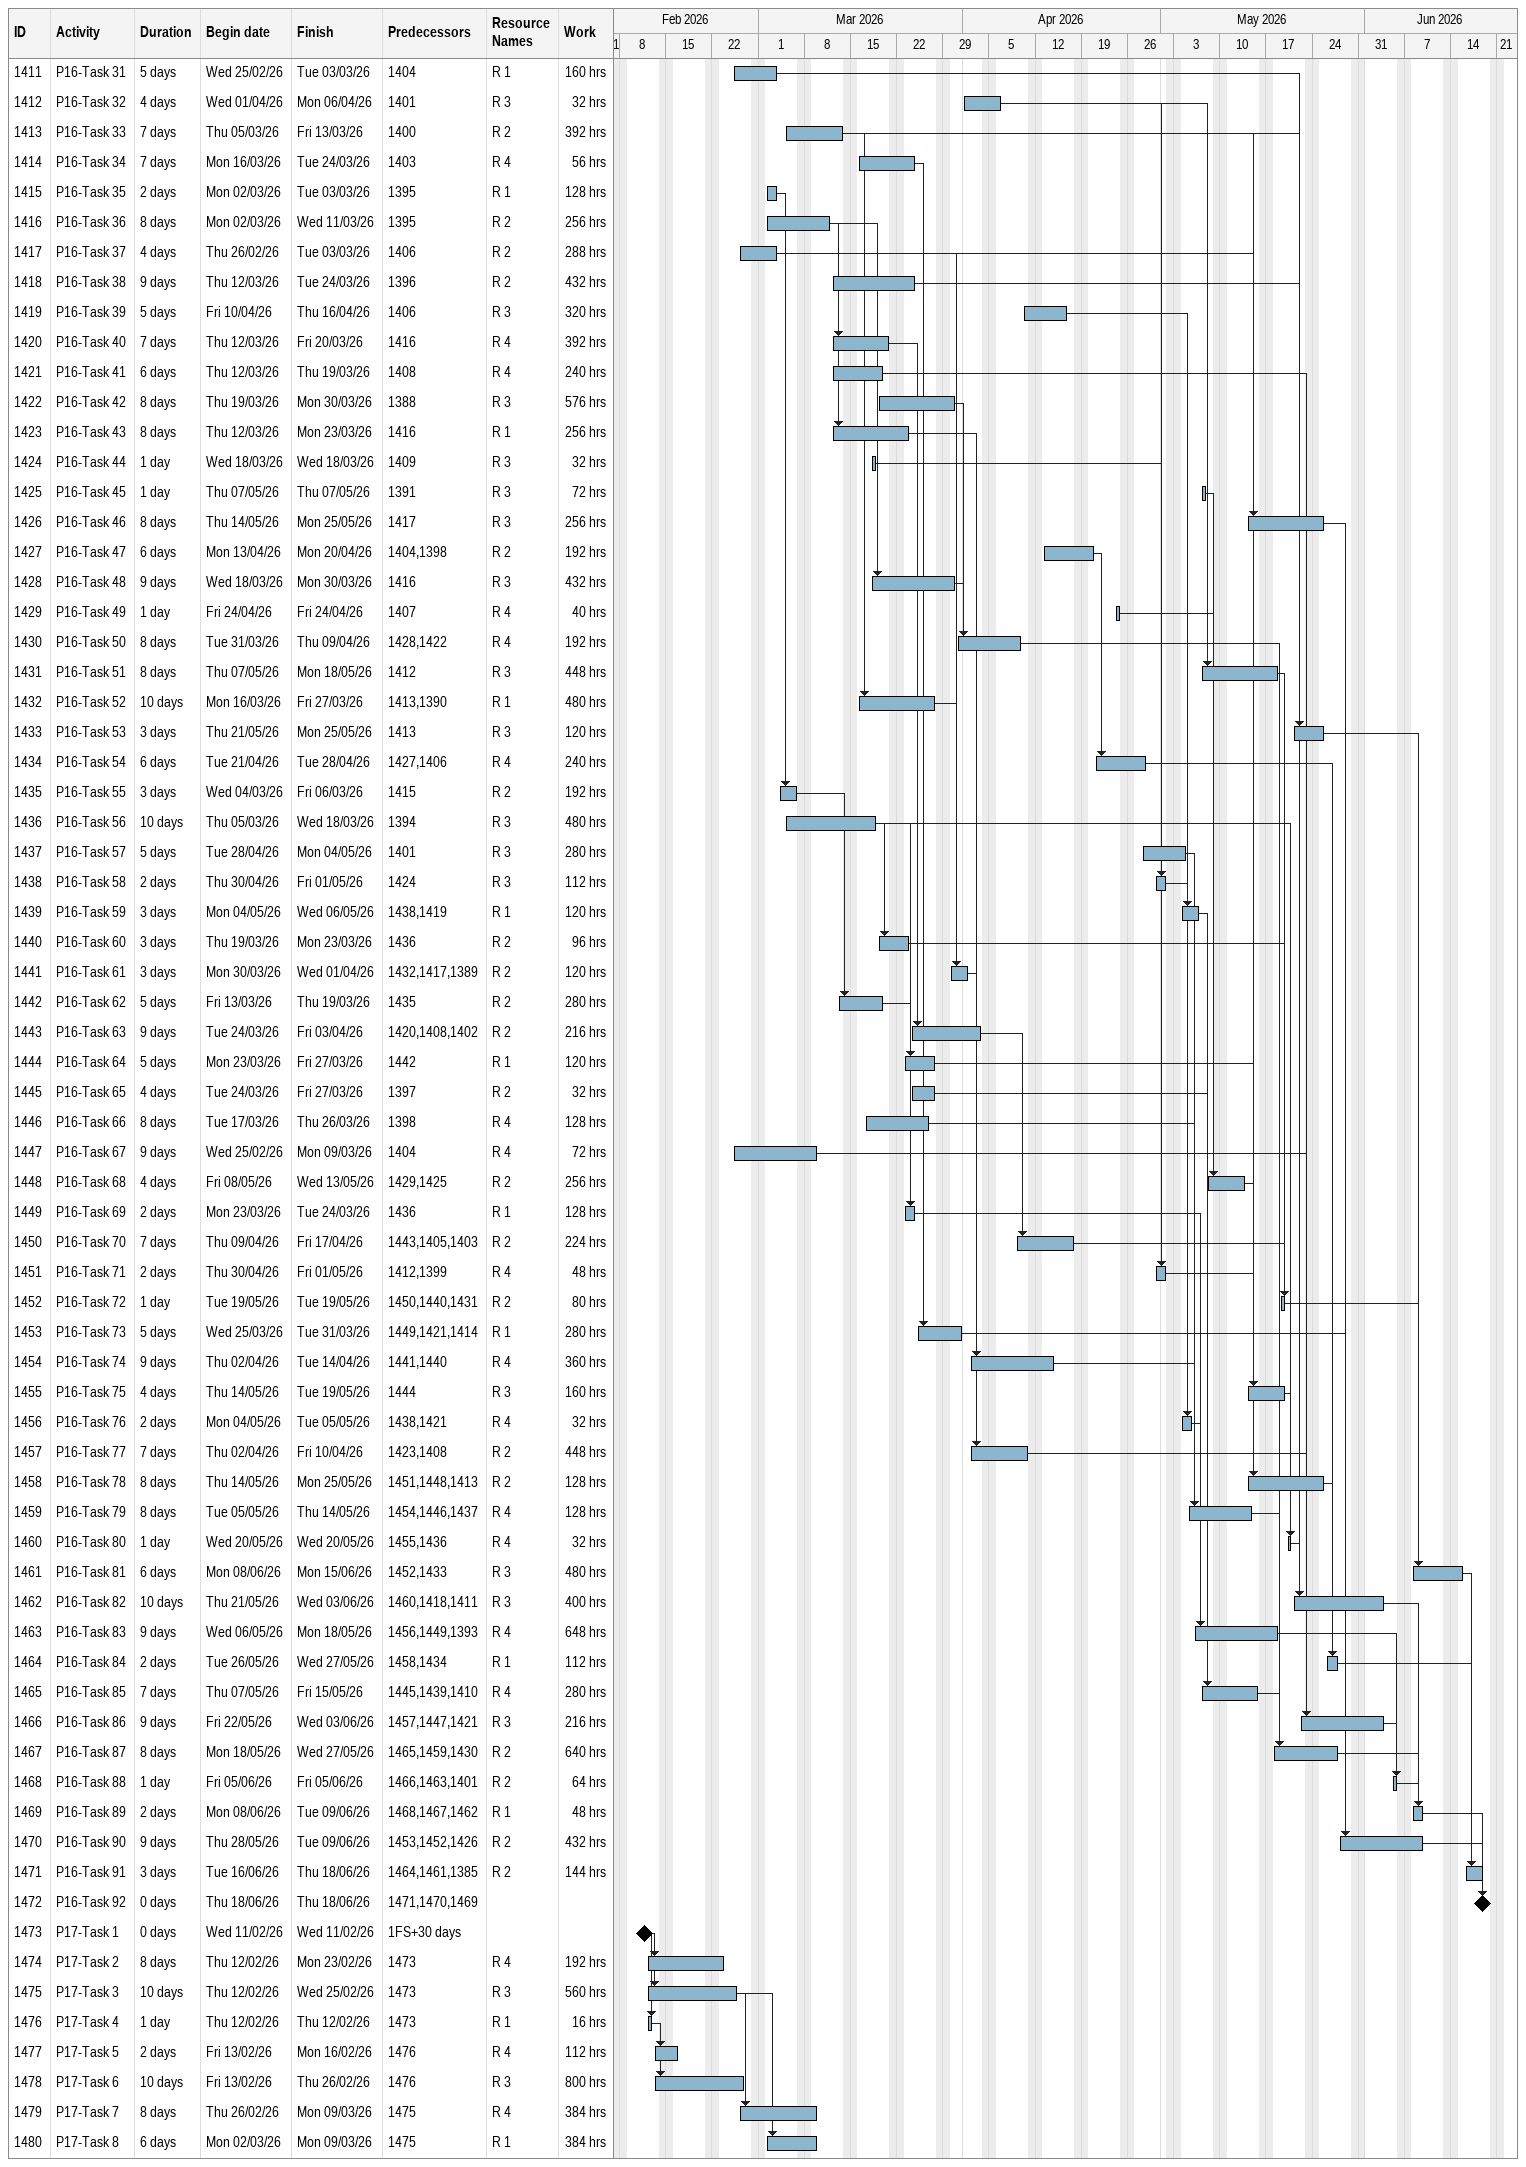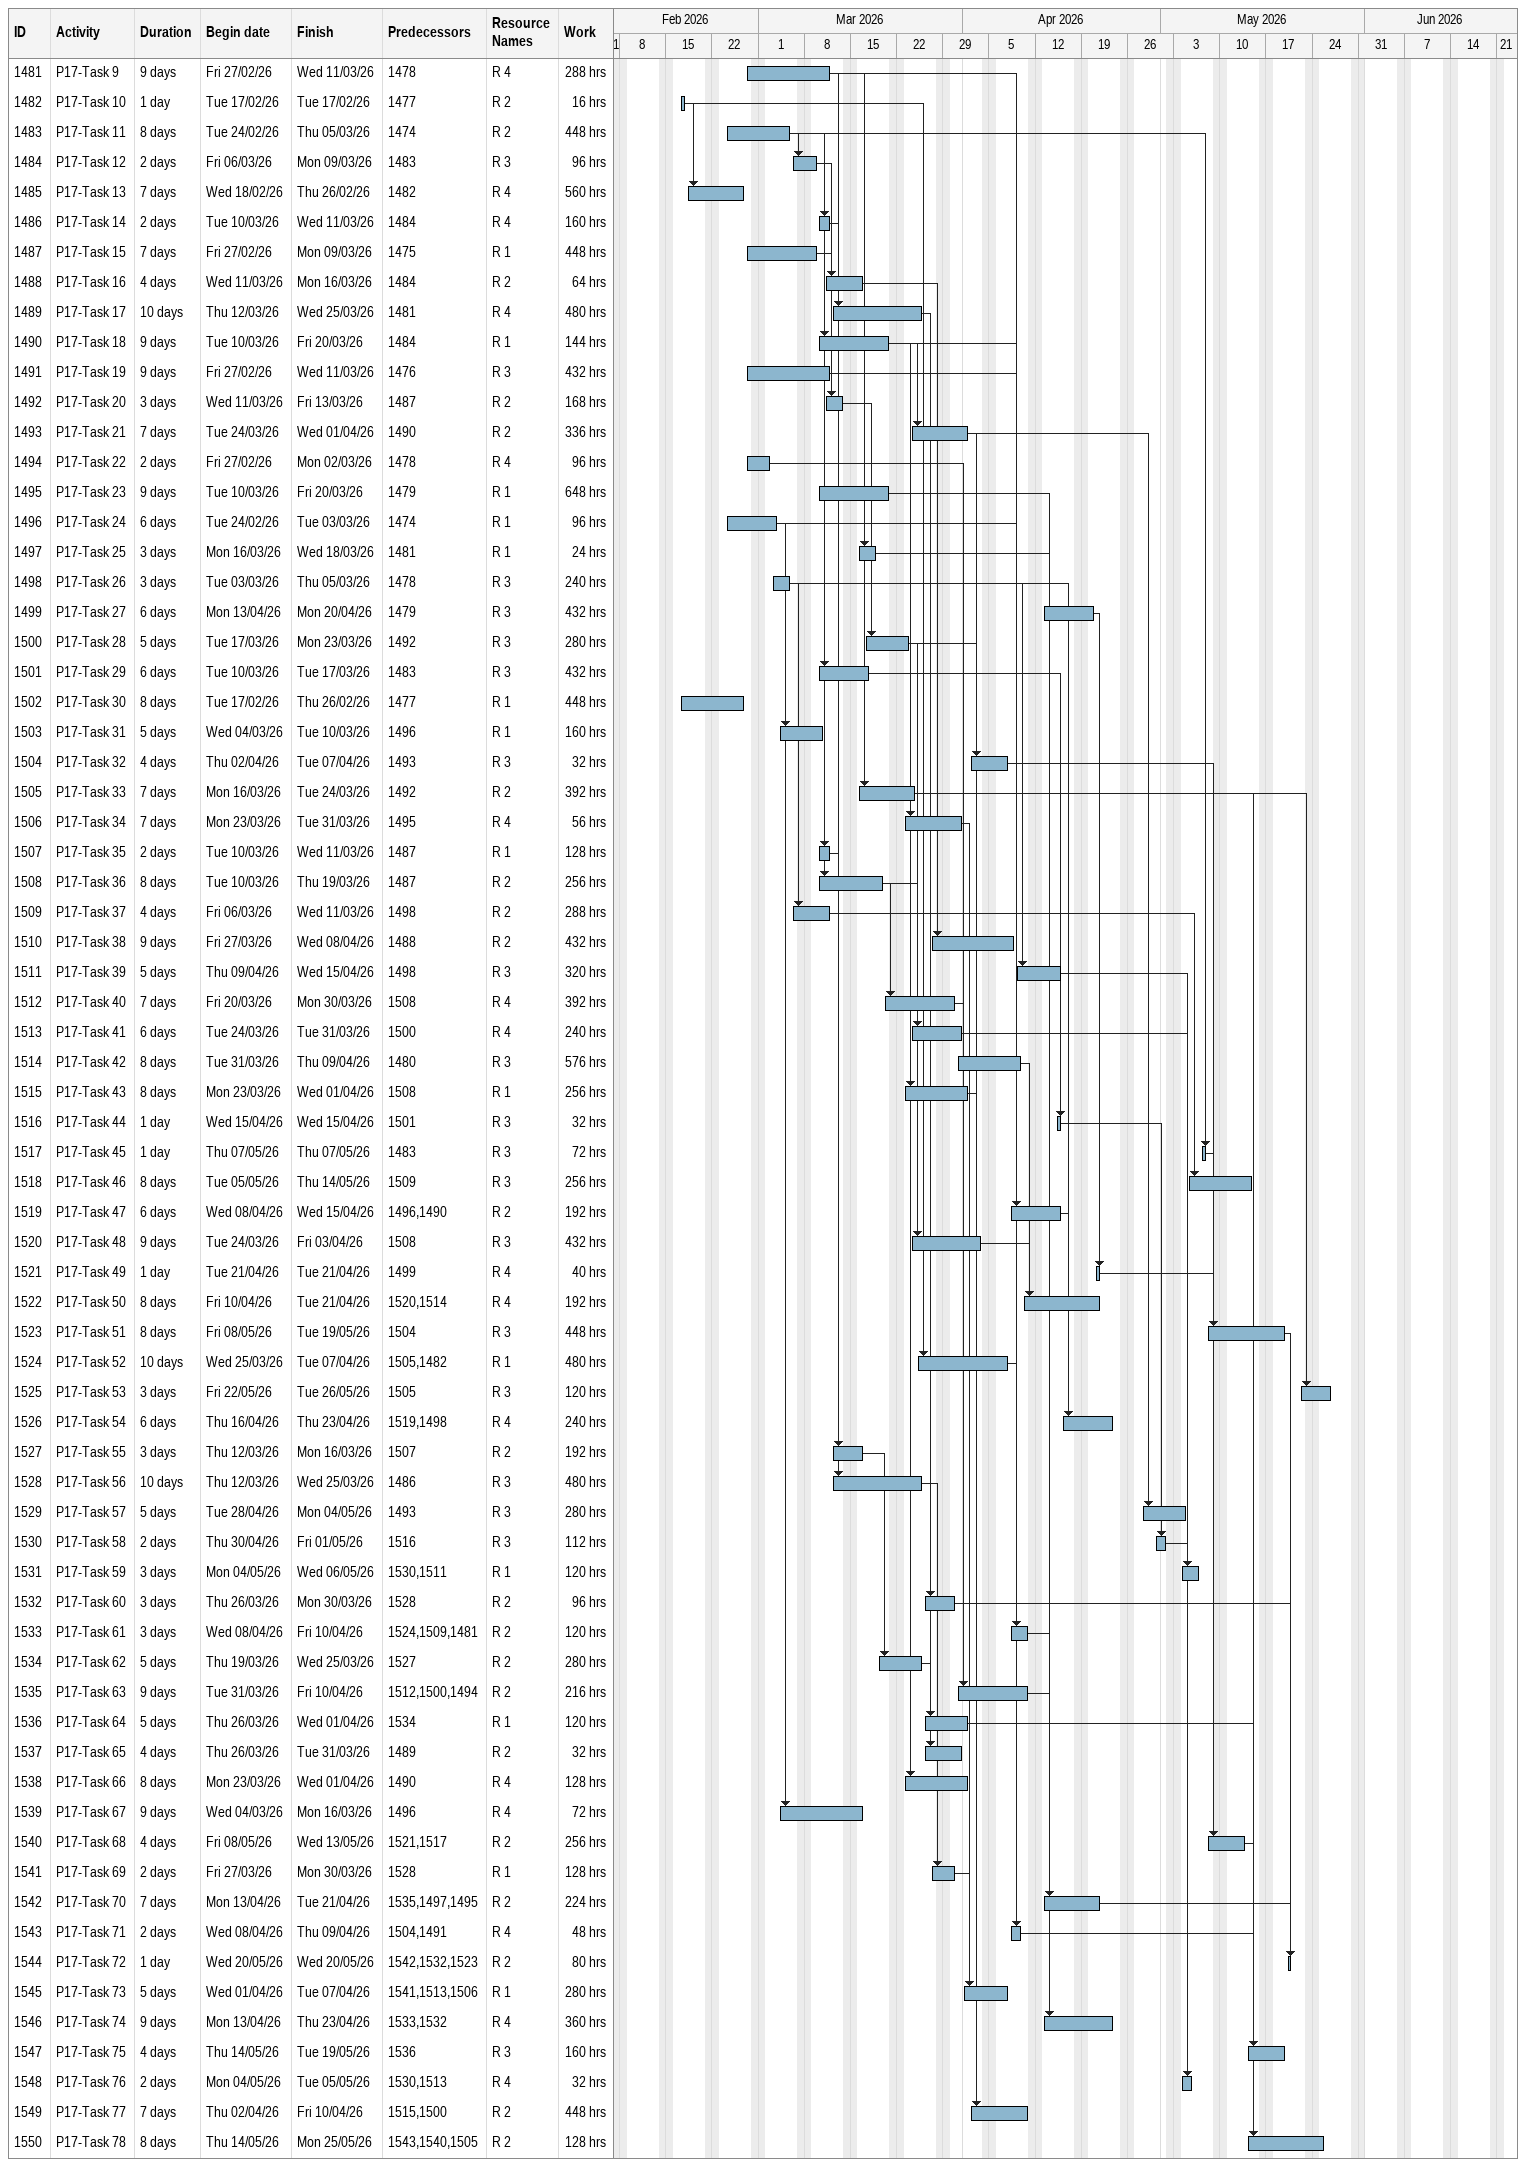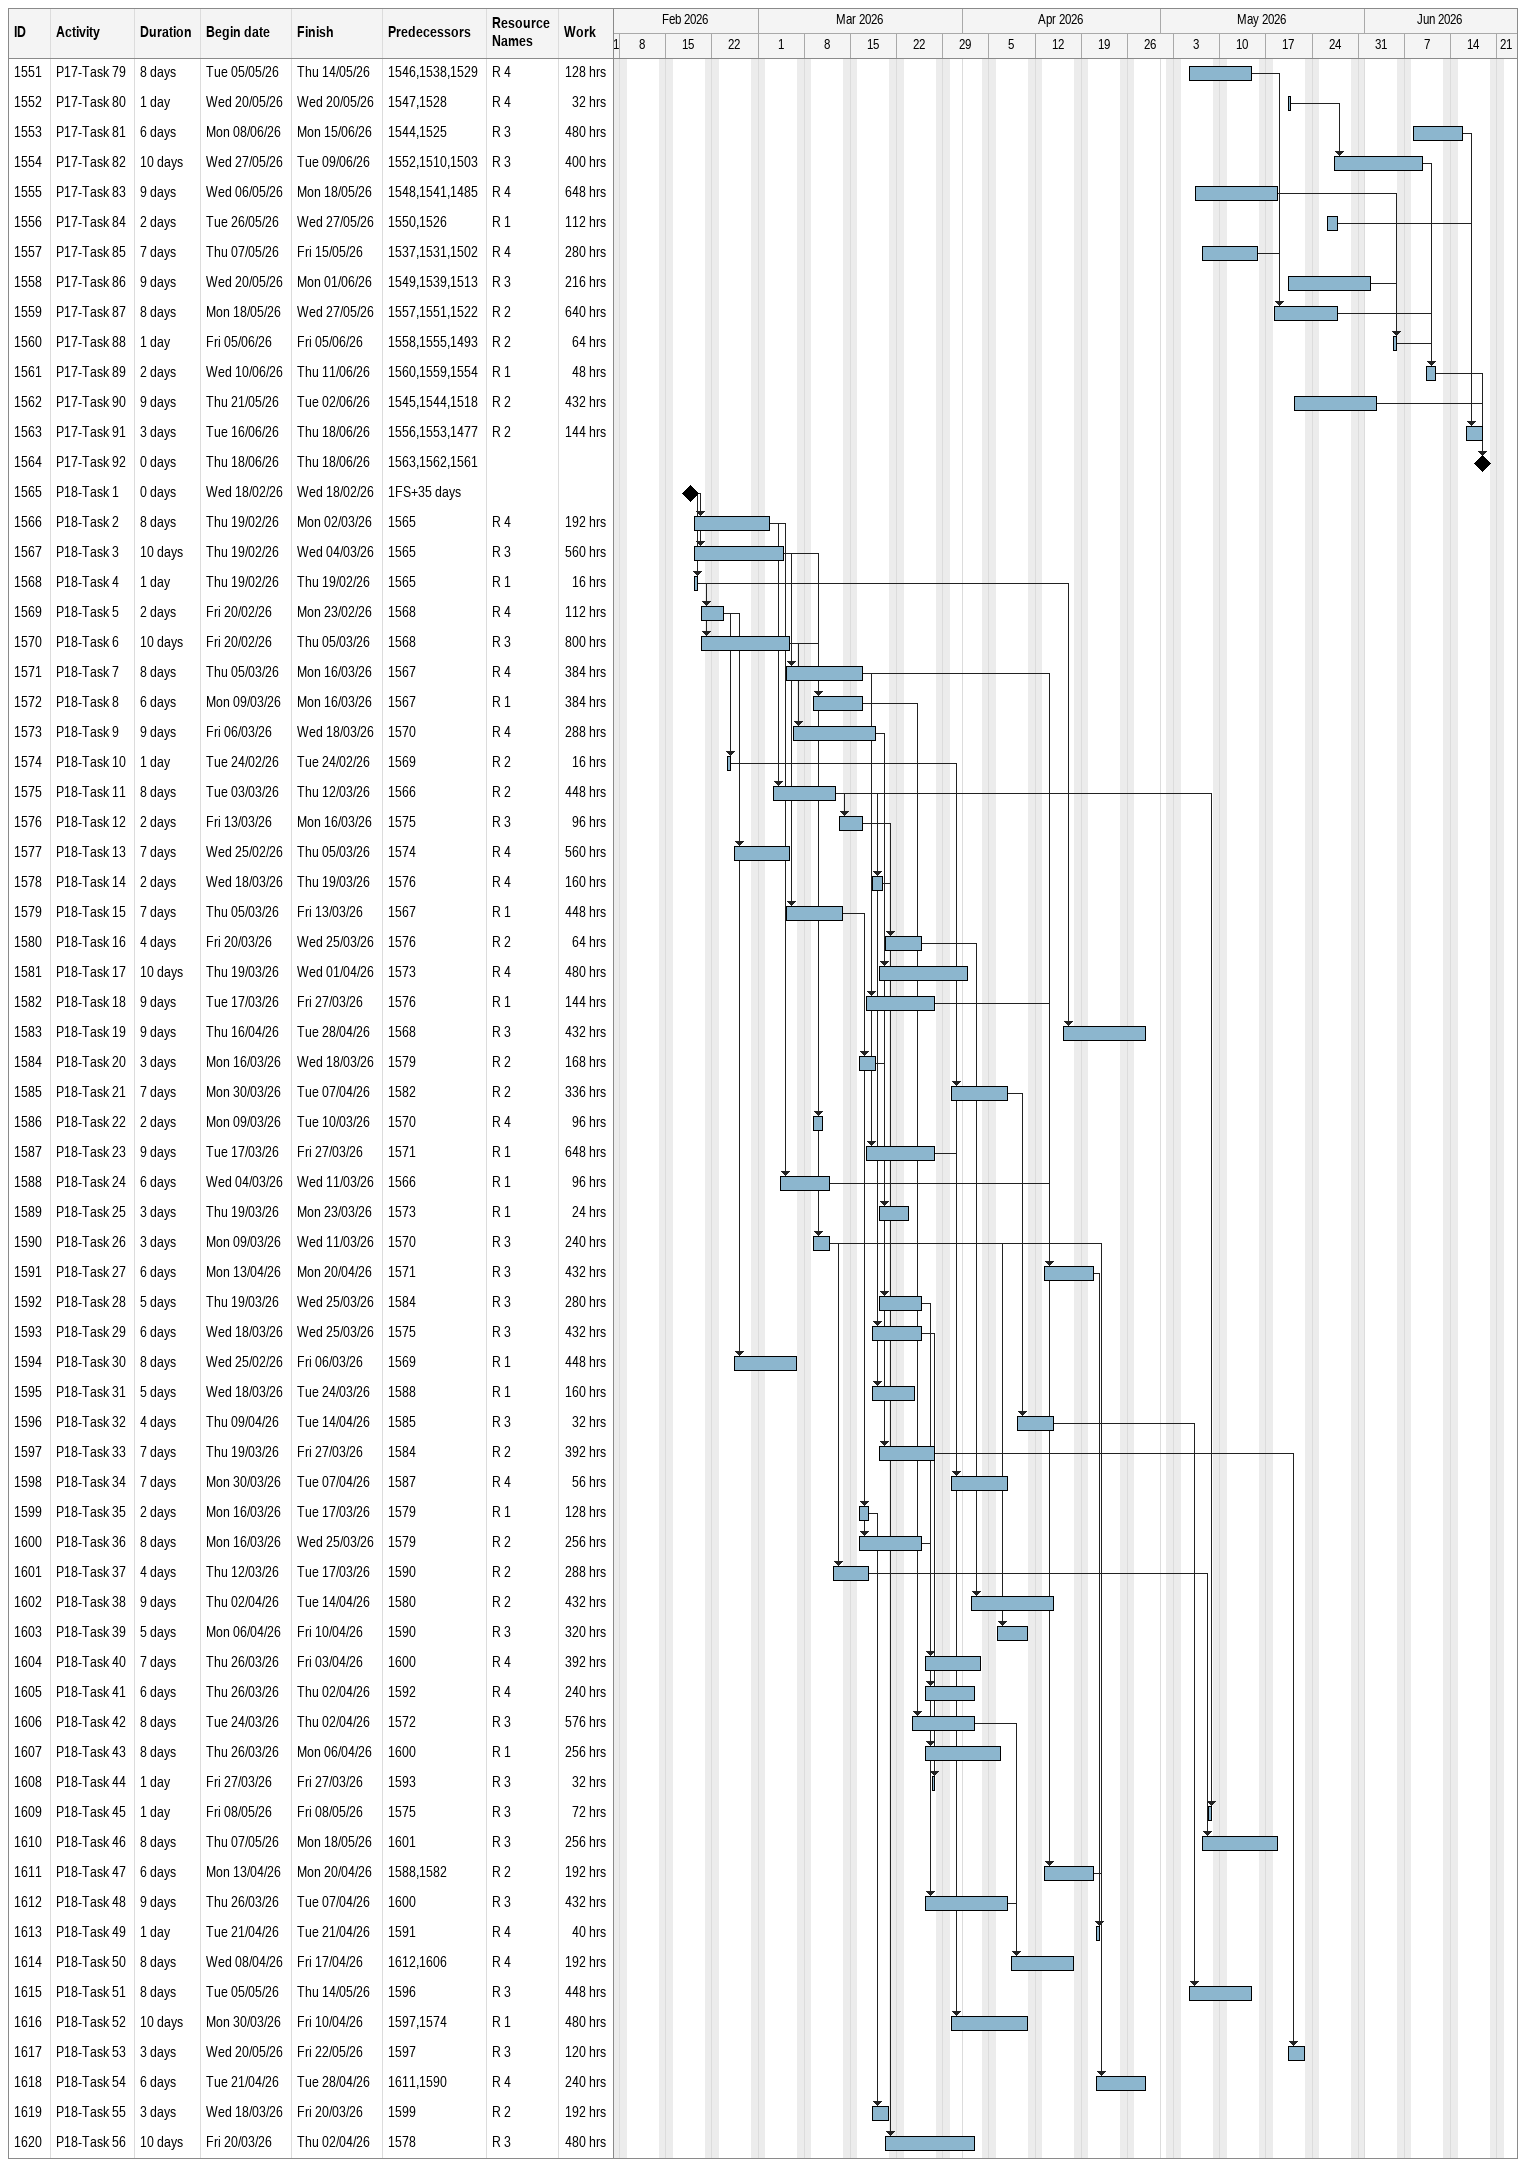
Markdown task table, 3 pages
| ID | Task | Duration | Start | Finish | Predecessors | Resources | Work (h) |
|---|---|---|---|---|---|---|---|
| 1411 | P16-Task 31 | 5d | 2026-02-25 | 2026-03-03 | 1404 | R 1 | 160 |
| 1412 | P16-Task 32 | 4d | 2026-04-01 | 2026-04-06 | 1401 | R 3 | 32 |
| 1413 | P16-Task 33 | 7d | 2026-03-05 | 2026-03-13 | 1400 | R 2 | 392 |
| 1414 | P16-Task 34 | 7d | 2026-03-16 | 2026-03-24 | 1403 | R 4 | 56 |
| 1415 | P16-Task 35 | 2d | 2026-03-02 | 2026-03-03 | 1395 | R 1 | 128 |
| 1416 | P16-Task 36 | 8d | 2026-03-02 | 2026-03-11 | 1395 | R 2 | 256 |
| 1417 | P16-Task 37 | 4d | 2026-02-26 | 2026-03-03 | 1406 | R 2 | 288 |
| 1418 | P16-Task 38 | 9d | 2026-03-12 | 2026-03-24 | 1396 | R 2 | 432 |
| 1419 | P16-Task 39 | 5d | 2026-04-10 | 2026-04-16 | 1406 | R 3 | 320 |
| 1420 | P16-Task 40 | 7d | 2026-03-12 | 2026-03-20 | 1416 | R 4 | 392 |
| 1421 | P16-Task 41 | 6d | 2026-03-12 | 2026-03-19 | 1408 | R 4 | 240 |
| 1422 | P16-Task 42 | 8d | 2026-03-19 | 2026-03-30 | 1388 | R 3 | 576 |
| 1423 | P16-Task 43 | 8d | 2026-03-12 | 2026-03-23 | 1416 | R 1 | 256 |
| 1424 | P16-Task 44 | 1d | 2026-03-18 | 2026-03-18 | 1409 | R 3 | 32 |
| 1425 | P16-Task 45 | 1d | 2026-05-07 | 2026-05-07 | 1391 | R 3 | 72 |
| 1426 | P16-Task 46 | 8d | 2026-05-14 | 2026-05-25 | 1417 | R 3 | 256 |
| 1427 | P16-Task 47 | 6d | 2026-04-13 | 2026-04-20 | 1404, 1398 | R 2 | 192 |
| 1428 | P16-Task 48 | 9d | 2026-03-18 | 2026-03-30 | 1416 | R 3 | 432 |
| 1429 | P16-Task 49 | 1d | 2026-04-24 | 2026-04-24 | 1407 | R 4 | 40 |
| 1430 | P16-Task 50 | 8d | 2026-03-31 | 2026-04-09 | 1428, 1422 | R 4 | 192 |
| 1431 | P16-Task 51 | 8d | 2026-05-07 | 2026-05-18 | 1412 | R 3 | 448 |
| 1432 | P16-Task 52 | 10d | 2026-03-16 | 2026-03-27 | 1413, 1390 | R 1 | 480 |
| 1433 | P16-Task 53 | 3d | 2026-05-21 | 2026-05-25 | 1413 | R 3 | 120 |
| 1434 | P16-Task 54 | 6d | 2026-04-21 | 2026-04-28 | 1427, 1406 | R 4 | 240 |
| 1435 | P16-Task 55 | 3d | 2026-03-04 | 2026-03-06 | 1415 | R 2 | 192 |
| 1436 | P16-Task 56 | 10d | 2026-03-05 | 2026-03-18 | 1394 | R 3 | 480 |
| 1437 | P16-Task 57 | 5d | 2026-04-28 | 2026-05-04 | 1401 | R 3 | 280 |
| 1438 | P16-Task 58 | 2d | 2026-04-30 | 2026-05-01 | 1424 | R 3 | 112 |
| 1439 | P16-Task 59 | 3d | 2026-05-04 | 2026-05-06 | 1438, 1419 | R 1 | 120 |
| 1440 | P16-Task 60 | 3d | 2026-03-19 | 2026-03-23 | 1436 | R 2 | 96 |
| 1441 | P16-Task 61 | 3d | 2026-03-30 | 2026-04-01 | 1432, 1417, 1389 | R 2 | 120 |
| 1442 | P16-Task 62 | 5d | 2026-03-13 | 2026-03-19 | 1435 | R 2 | 280 |
| 1443 | P16-Task 63 | 9d | 2026-03-24 | 2026-04-03 | 1420, 1408, 1402 | R 2 | 216 |
| 1444 | P16-Task 64 | 5d | 2026-03-23 | 2026-03-27 | 1442 | R 1 | 120 |
| 1445 | P16-Task 65 | 4d | 2026-03-24 | 2026-03-27 | 1397 | R 2 | 32 |
| 1446 | P16-Task 66 | 8d | 2026-03-17 | 2026-03-26 | 1398 | R 4 | 128 |
| 1447 | P16-Task 67 | 9d | 2026-02-25 | 2026-03-09 | 1404 | R 4 | 72 |
| 1448 | P16-Task 68 | 4d | 2026-05-08 | 2026-05-13 | 1429, 1425 | R 2 | 256 |
| 1449 | P16-Task 69 | 2d | 2026-03-23 | 2026-03-24 | 1436 | R 1 | 128 |
| 1450 | P16-Task 70 | 7d | 2026-04-09 | 2026-04-17 | 1443, 1405, 1403 | R 2 | 224 |
| 1451 | P16-Task 71 | 2d | 2026-04-30 | 2026-05-01 | 1412, 1399 | R 4 | 48 |
| 1452 | P16-Task 72 | 1d | 2026-05-19 | 2026-05-19 | 1450, 1440, 1431 | R 2 | 80 |
| 1453 | P16-Task 73 | 5d | 2026-03-25 | 2026-03-31 | 1449, 1421, 1414 | R 1 | 280 |
| 1454 | P16-Task 74 | 9d | 2026-04-02 | 2026-04-14 | 1441, 1440 | R 4 | 360 |
| 1455 | P16-Task 75 | 4d | 2026-05-14 | 2026-05-19 | 1444 | R 3 | 160 |
| 1456 | P16-Task 76 | 2d | 2026-05-04 | 2026-05-05 | 1438, 1421 | R 4 | 32 |
| 1457 | P16-Task 77 | 7d | 2026-04-02 | 2026-04-10 | 1423, 1408 | R 2 | 448 |
| 1458 | P16-Task 78 | 8d | 2026-05-14 | 2026-05-25 | 1451, 1448, 1413 | R 2 | 128 |
| 1459 | P16-Task 79 | 8d | 2026-05-05 | 2026-05-14 | 1454, 1446, 1437 | R 4 | 128 |
| 1460 | P16-Task 80 | 1d | 2026-05-20 | 2026-05-20 | 1455, 1436 | R 4 | 32 |
| 1461 | P16-Task 81 | 6d | 2026-06-08 | 2026-06-15 | 1452, 1433 | R 3 | 480 |
| 1462 | P16-Task 82 | 10d | 2026-05-21 | 2026-06-03 | 1460, 1418, 1411 | R 3 | 400 |
| 1463 | P16-Task 83 | 9d | 2026-05-06 | 2026-05-18 | 1456, 1449, 1393 | R 4 | 648 |
| 1464 | P16-Task 84 | 2d | 2026-05-26 | 2026-05-27 | 1458, 1434 | R 1 | 112 |
| 1465 | P16-Task 85 | 7d | 2026-05-07 | 2026-05-15 | 1445, 1439, 1410 | R 4 | 280 |
| 1466 | P16-Task 86 | 9d | 2026-05-22 | 2026-06-03 | 1457, 1447, 1421 | R 3 | 216 |
| 1467 | P16-Task 87 | 8d | 2026-05-18 | 2026-05-27 | 1465, 1459, 1430 | R 2 | 640 |
| 1468 | P16-Task 88 | 1d | 2026-06-05 | 2026-06-05 | 1466, 1463, 1401 | R 2 | 64 |
| 1469 | P16-Task 89 | 2d | 2026-06-08 | 2026-06-09 | 1468, 1467, 1462 | R 1 | 48 |
| 1470 | P16-Task 90 | 9d | 2026-05-28 | 2026-06-09 | 1453, 1452, 1426 | R 2 | 432 |
| 1471 | P16-Task 91 | 3d | 2026-06-16 | 2026-06-18 | 1464, 1461, 1385 | R 2 | 144 |
| 1472 | P16-Task 92 | 0d | 2026-06-18 | 2026-06-18 | 1471, 1470, 1469 |  |  |
| 1473 | P17-Task 1 | 0d | 2026-02-11 | 2026-02-11 | 1FS+30d |  |  |
| 1474 | P17-Task 2 | 8d | 2026-02-12 | 2026-02-23 | 1473 | R 4 | 192 |
| 1475 | P17-Task 3 | 10d | 2026-02-12 | 2026-02-25 | 1473 | R 3 | 560 |
| 1476 | P17-Task 4 | 1d | 2026-02-12 | 2026-02-12 | 1473 | R 1 | 16 |
| 1477 | P17-Task 5 | 2d | 2026-02-13 | 2026-02-16 | 1476 | R 4 | 112 |
| 1478 | P17-Task 6 | 10d | 2026-02-13 | 2026-02-26 | 1476 | R 3 | 800 |
| 1479 | P17-Task 7 | 8d | 2026-02-26 | 2026-03-09 | 1475 | R 4 | 384 |
| 1480 | P17-Task 8 | 6d | 2026-03-02 | 2026-03-09 | 1475 | R 1 | 384 |
| 1481 | P17-Task 9 | 9d | 2026-02-27 | 2026-03-11 | 1478 | R 4 | 288 |
| 1482 | P17-Task 10 | 1d | 2026-02-17 | 2026-02-17 | 1477 | R 2 | 16 |
| 1483 | P17-Task 11 | 8d | 2026-02-24 | 2026-03-05 | 1474 | R 2 | 448 |
| 1484 | P17-Task 12 | 2d | 2026-03-06 | 2026-03-09 | 1483 | R 3 | 96 |
| 1485 | P17-Task 13 | 7d | 2026-02-18 | 2026-02-26 | 1482 | R 4 | 560 |
| 1486 | P17-Task 14 | 2d | 2026-03-10 | 2026-03-11 | 1484 | R 4 | 160 |
| 1487 | P17-Task 15 | 7d | 2026-02-27 | 2026-03-09 | 1475 | R 1 | 448 |
| 1488 | P17-Task 16 | 4d | 2026-03-11 | 2026-03-16 | 1484 | R 2 | 64 |
| 1489 | P17-Task 17 | 10d | 2026-03-12 | 2026-03-25 | 1481 | R 4 | 480 |
| 1490 | P17-Task 18 | 9d | 2026-03-10 | 2026-03-20 | 1484 | R 1 | 144 |
| 1491 | P17-Task 19 | 9d | 2026-02-27 | 2026-03-11 | 1476 | R 3 | 432 |
| 1492 | P17-Task 20 | 3d | 2026-03-11 | 2026-03-13 | 1487 | R 2 | 168 |
| 1493 | P17-Task 21 | 7d | 2026-03-24 | 2026-04-01 | 1490 | R 2 | 336 |
| 1494 | P17-Task 22 | 2d | 2026-02-27 | 2026-03-02 | 1478 | R 4 | 96 |
| 1495 | P17-Task 23 | 9d | 2026-03-10 | 2026-03-20 | 1479 | R 1 | 648 |
| 1496 | P17-Task 24 | 6d | 2026-02-24 | 2026-03-03 | 1474 | R 1 | 96 |
| 1497 | P17-Task 25 | 3d | 2026-03-16 | 2026-03-18 | 1481 | R 1 | 24 |
| 1498 | P17-Task 26 | 3d | 2026-03-03 | 2026-03-05 | 1478 | R 3 | 240 |
| 1499 | P17-Task 27 | 6d | 2026-04-13 | 2026-04-20 | 1479 | R 3 | 432 |
| 1500 | P17-Task 28 | 5d | 2026-03-17 | 2026-03-23 | 1492 | R 3 | 280 |
| 1501 | P17-Task 29 | 6d | 2026-03-10 | 2026-03-17 | 1483 | R 3 | 432 |
| 1502 | P17-Task 30 | 8d | 2026-02-17 | 2026-02-26 | 1477 | R 1 | 448 |
| 1503 | P17-Task 31 | 5d | 2026-03-04 | 2026-03-10 | 1496 | R 1 | 160 |
| 1504 | P17-Task 32 | 4d | 2026-04-02 | 2026-04-07 | 1493 | R 3 | 32 |
| 1505 | P17-Task 33 | 7d | 2026-03-16 | 2026-03-24 | 1492 | R 2 | 392 |
| 1506 | P17-Task 34 | 7d | 2026-03-23 | 2026-03-31 | 1495 | R 4 | 56 |
| 1507 | P17-Task 35 | 2d | 2026-03-10 | 2026-03-11 | 1487 | R 1 | 128 |
| 1508 | P17-Task 36 | 8d | 2026-03-10 | 2026-03-19 | 1487 | R 2 | 256 |
| 1509 | P17-Task 37 | 4d | 2026-03-06 | 2026-03-11 | 1498 | R 2 | 288 |
| 1510 | P17-Task 38 | 9d | 2026-03-27 | 2026-04-08 | 1488 | R 2 | 432 |
| 1511 | P17-Task 39 | 5d | 2026-04-09 | 2026-04-15 | 1498 | R 3 | 320 |
| 1512 | P17-Task 40 | 7d | 2026-03-20 | 2026-03-30 | 1508 | R 4 | 392 |
| 1513 | P17-Task 41 | 6d | 2026-03-24 | 2026-03-31 | 1500 | R 4 | 240 |
| 1514 | P17-Task 42 | 8d | 2026-03-31 | 2026-04-09 | 1480 | R 3 | 576 |
| 1515 | P17-Task 43 | 8d | 2026-03-23 | 2026-04-01 | 1508 | R 1 | 256 |
| 1516 | P17-Task 44 | 1d | 2026-04-15 | 2026-04-15 | 1501 | R 3 | 32 |
| 1517 | P17-Task 45 | 1d | 2026-05-07 | 2026-05-07 | 1483 | R 3 | 72 |
| 1518 | P17-Task 46 | 8d | 2026-05-05 | 2026-05-14 | 1509 | R 3 | 256 |
| 1519 | P17-Task 47 | 6d | 2026-04-08 | 2026-04-15 | 1496, 1490 | R 2 | 192 |
| 1520 | P17-Task 48 | 9d | 2026-03-24 | 2026-04-03 | 1508 | R 3 | 432 |
| 1521 | P17-Task 49 | 1d | 2026-04-21 | 2026-04-21 | 1499 | R 4 | 40 |
| 1522 | P17-Task 50 | 8d | 2026-04-10 | 2026-04-21 | 1520, 1514 | R 4 | 192 |
| 1523 | P17-Task 51 | 8d | 2026-05-08 | 2026-05-19 | 1504 | R 3 | 448 |
| 1524 | P17-Task 52 | 10d | 2026-03-25 | 2026-04-07 | 1505, 1482 | R 1 | 480 |
| 1525 | P17-Task 53 | 3d | 2026-05-22 | 2026-05-26 | 1505 | R 3 | 120 |
| 1526 | P17-Task 54 | 6d | 2026-04-16 | 2026-04-23 | 1519, 1498 | R 4 | 240 |
| 1527 | P17-Task 55 | 3d | 2026-03-12 | 2026-03-16 | 1507 | R 2 | 192 |
| 1528 | P17-Task 56 | 10d | 2026-03-12 | 2026-03-25 | 1486 | R 3 | 480 |
| 1529 | P17-Task 57 | 5d | 2026-04-28 | 2026-05-04 | 1493 | R 3 | 280 |
| 1530 | P17-Task 58 | 2d | 2026-04-30 | 2026-05-01 | 1516 | R 3 | 112 |
| 1531 | P17-Task 59 | 3d | 2026-05-04 | 2026-05-06 | 1530, 1511 | R 1 | 120 |
| 1532 | P17-Task 60 | 3d | 2026-03-26 | 2026-03-30 | 1528 | R 2 | 96 |
| 1533 | P17-Task 61 | 3d | 2026-04-08 | 2026-04-10 | 1524, 1509, 1481 | R 2 | 120 |
| 1534 | P17-Task 62 | 5d | 2026-03-19 | 2026-03-25 | 1527 | R 2 | 280 |
| 1535 | P17-Task 63 | 9d | 2026-03-31 | 2026-04-10 | 1512, 1500, 1494 | R 2 | 216 |
| 1536 | P17-Task 64 | 5d | 2026-03-26 | 2026-04-01 | 1534 | R 1 | 120 |
| 1537 | P17-Task 65 | 4d | 2026-03-26 | 2026-03-31 | 1489 | R 2 | 32 |
| 1538 | P17-Task 66 | 8d | 2026-03-23 | 2026-04-01 | 1490 | R 4 | 128 |
| 1539 | P17-Task 67 | 9d | 2026-03-04 | 2026-03-16 | 1496 | R 4 | 72 |
| 1540 | P17-Task 68 | 4d | 2026-05-08 | 2026-05-13 | 1521, 1517 | R 2 | 256 |
| 1541 | P17-Task 69 | 2d | 2026-03-27 | 2026-03-30 | 1528 | R 1 | 128 |
| 1542 | P17-Task 70 | 7d | 2026-04-13 | 2026-04-21 | 1535, 1497, 1495 | R 2 | 224 |
| 1543 | P17-Task 71 | 2d | 2026-04-08 | 2026-04-09 | 1504, 1491 | R 4 | 48 |
| 1544 | P17-Task 72 | 1d | 2026-05-20 | 2026-05-20 | 1542, 1532, 1523 | R 2 | 80 |
| 1545 | P17-Task 73 | 5d | 2026-04-01 | 2026-04-07 | 1541, 1513, 1506 | R 1 | 280 |
| 1546 | P17-Task 74 | 9d | 2026-04-13 | 2026-04-23 | 1533, 1532 | R 4 | 360 |
| 1547 | P17-Task 75 | 4d | 2026-05-14 | 2026-05-19 | 1536 | R 3 | 160 |
| 1548 | P17-Task 76 | 2d | 2026-05-04 | 2026-05-05 | 1530, 1513 | R 4 | 32 |
| 1549 | P17-Task 77 | 7d | 2026-04-02 | 2026-04-10 | 1515, 1500 | R 2 | 448 |
| 1550 | P17-Task 78 | 8d | 2026-05-14 | 2026-05-25 | 1543, 1540, 1505 | R 2 | 128 |
| 1551 | P17-Task 79 | 8d | 2026-05-05 | 2026-05-14 | 1546, 1538, 1529 | R 4 | 128 |
| 1552 | P17-Task 80 | 1d | 2026-05-20 | 2026-05-20 | 1547, 1528 | R 4 | 32 |
| 1553 | P17-Task 81 | 6d | 2026-06-08 | 2026-06-15 | 1544, 1525 | R 3 | 480 |
| 1554 | P17-Task 82 | 10d | 2026-05-27 | 2026-06-09 | 1552, 1510, 1503 | R 3 | 400 |
| 1555 | P17-Task 83 | 9d | 2026-05-06 | 2026-05-18 | 1548, 1541, 1485 | R 4 | 648 |
| 1556 | P17-Task 84 | 2d | 2026-05-26 | 2026-05-27 | 1550, 1526 | R 1 | 112 |
| 1557 | P17-Task 85 | 7d | 2026-05-07 | 2026-05-15 | 1537, 1531, 1502 | R 4 | 280 |
| 1558 | P17-Task 86 | 9d | 2026-05-20 | 2026-06-01 | 1549, 1539, 1513 | R 3 | 216 |
| 1559 | P17-Task 87 | 8d | 2026-05-18 | 2026-05-27 | 1557, 1551, 1522 | R 2 | 640 |
| 1560 | P17-Task 88 | 1d | 2026-06-05 | 2026-06-05 | 1558, 1555, 1493 | R 2 | 64 |
| 1561 | P17-Task 89 | 2d | 2026-06-10 | 2026-06-11 | 1560, 1559, 1554 | R 1 | 48 |
| 1562 | P17-Task 90 | 9d | 2026-05-21 | 2026-06-02 | 1545, 1544, 1518 | R 2 | 432 |
| 1563 | P17-Task 91 | 3d | 2026-06-16 | 2026-06-18 | 1556, 1553, 1477 | R 2 | 144 |
| 1564 | P17-Task 92 | 0d | 2026-06-18 | 2026-06-18 | 1563, 1562, 1561 |  |  |
| 1565 | P18-Task 1 | 0d | 2026-02-18 | 2026-02-18 | 1FS+35d |  |  |
| 1566 | P18-Task 2 | 8d | 2026-02-19 | 2026-03-02 | 1565 | R 4 | 192 |
| 1567 | P18-Task 3 | 10d | 2026-02-19 | 2026-03-04 | 1565 | R 3 | 560 |
| 1568 | P18-Task 4 | 1d | 2026-02-19 | 2026-02-19 | 1565 | R 1 | 16 |
| 1569 | P18-Task 5 | 2d | 2026-02-20 | 2026-02-23 | 1568 | R 4 | 112 |
| 1570 | P18-Task 6 | 10d | 2026-02-20 | 2026-03-05 | 1568 | R 3 | 800 |
| 1571 | P18-Task 7 | 8d | 2026-03-05 | 2026-03-16 | 1567 | R 4 | 384 |
| 1572 | P18-Task 8 | 6d | 2026-03-09 | 2026-03-16 | 1567 | R 1 | 384 |
| 1573 | P18-Task 9 | 9d | 2026-03-06 | 2026-03-18 | 1570 | R 4 | 288 |
| 1574 | P18-Task 10 | 1d | 2026-02-24 | 2026-02-24 | 1569 | R 2 | 16 |
| 1575 | P18-Task 11 | 8d | 2026-03-03 | 2026-03-12 | 1566 | R 2 | 448 |
| 1576 | P18-Task 12 | 2d | 2026-03-13 | 2026-03-16 | 1575 | R 3 | 96 |
| 1577 | P18-Task 13 | 7d | 2026-02-25 | 2026-03-05 | 1574 | R 4 | 560 |
| 1578 | P18-Task 14 | 2d | 2026-03-18 | 2026-03-19 | 1576 | R 4 | 160 |
| 1579 | P18-Task 15 | 7d | 2026-03-05 | 2026-03-13 | 1567 | R 1 | 448 |
| 1580 | P18-Task 16 | 4d | 2026-03-20 | 2026-03-25 | 1576 | R 2 | 64 |
| 1581 | P18-Task 17 | 10d | 2026-03-19 | 2026-04-01 | 1573 | R 4 | 480 |
| 1582 | P18-Task 18 | 9d | 2026-03-17 | 2026-03-27 | 1576 | R 1 | 144 |
| 1583 | P18-Task 19 | 9d | 2026-04-16 | 2026-04-28 | 1568 | R 3 | 432 |
| 1584 | P18-Task 20 | 3d | 2026-03-16 | 2026-03-18 | 1579 | R 2 | 168 |
| 1585 | P18-Task 21 | 7d | 2026-03-30 | 2026-04-07 | 1582 | R 2 | 336 |
| 1586 | P18-Task 22 | 2d | 2026-03-09 | 2026-03-10 | 1570 | R 4 | 96 |
| 1587 | P18-Task 23 | 9d | 2026-03-17 | 2026-03-27 | 1571 | R 1 | 648 |
| 1588 | P18-Task 24 | 6d | 2026-03-04 | 2026-03-11 | 1566 | R 1 | 96 |
| 1589 | P18-Task 25 | 3d | 2026-03-19 | 2026-03-23 | 1573 | R 1 | 24 |
| 1590 | P18-Task 26 | 3d | 2026-03-09 | 2026-03-11 | 1570 | R 3 | 240 |
| 1591 | P18-Task 27 | 6d | 2026-04-13 | 2026-04-20 | 1571 | R 3 | 432 |
| 1592 | P18-Task 28 | 5d | 2026-03-19 | 2026-03-25 | 1584 | R 3 | 280 |
| 1593 | P18-Task 29 | 6d | 2026-03-18 | 2026-03-25 | 1575 | R 3 | 432 |
| 1594 | P18-Task 30 | 8d | 2026-02-25 | 2026-03-06 | 1569 | R 1 | 448 |
| 1595 | P18-Task 31 | 5d | 2026-03-18 | 2026-03-24 | 1588 | R 1 | 160 |
| 1596 | P18-Task 32 | 4d | 2026-04-09 | 2026-04-14 | 1585 | R 3 | 32 |
| 1597 | P18-Task 33 | 7d | 2026-03-19 | 2026-03-27 | 1584 | R 2 | 392 |
| 1598 | P18-Task 34 | 7d | 2026-03-30 | 2026-04-07 | 1587 | R 4 | 56 |
| 1599 | P18-Task 35 | 2d | 2026-03-16 | 2026-03-17 | 1579 | R 1 | 128 |
| 1600 | P18-Task 36 | 8d | 2026-03-16 | 2026-03-25 | 1579 | R 2 | 256 |
| 1601 | P18-Task 37 | 4d | 2026-03-12 | 2026-03-17 | 1590 | R 2 | 288 |
| 1602 | P18-Task 38 | 9d | 2026-04-02 | 2026-04-14 | 1580 | R 2 | 432 |
| 1603 | P18-Task 39 | 5d | 2026-04-06 | 2026-04-10 | 1590 | R 3 | 320 |
| 1604 | P18-Task 40 | 7d | 2026-03-26 | 2026-04-03 | 1600 | R 4 | 392 |
| 1605 | P18-Task 41 | 6d | 2026-03-26 | 2026-04-02 | 1592 | R 4 | 240 |
| 1606 | P18-Task 42 | 8d | 2026-03-24 | 2026-04-02 | 1572 | R 3 | 576 |
| 1607 | P18-Task 43 | 8d | 2026-03-26 | 2026-04-06 | 1600 | R 1 | 256 |
| 1608 | P18-Task 44 | 1d | 2026-03-27 | 2026-03-27 | 1593 | R 3 | 32 |
| 1609 | P18-Task 45 | 1d | 2026-05-08 | 2026-05-08 | 1575 | R 3 | 72 |
| 1610 | P18-Task 46 | 8d | 2026-05-07 | 2026-05-18 | 1601 | R 3 | 256 |
| 1611 | P18-Task 47 | 6d | 2026-04-13 | 2026-04-20 | 1588, 1582 | R 2 | 192 |
| 1612 | P18-Task 48 | 9d | 2026-03-26 | 2026-04-07 | 1600 | R 3 | 432 |
| 1613 | P18-Task 49 | 1d | 2026-04-21 | 2026-04-21 | 1591 | R 4 | 40 |
| 1614 | P18-Task 50 | 8d | 2026-04-08 | 2026-04-17 | 1612, 1606 | R 4 | 192 |
| 1615 | P18-Task 51 | 8d | 2026-05-05 | 2026-05-14 | 1596 | R 3 | 448 |
| 1616 | P18-Task 52 | 10d | 2026-03-30 | 2026-04-10 | 1597, 1574 | R 1 | 480 |
| 1617 | P18-Task 53 | 3d | 2026-05-20 | 2026-05-22 | 1597 | R 3 | 120 |
| 1618 | P18-Task 54 | 6d | 2026-04-21 | 2026-04-28 | 1611, 1590 | R 4 | 240 |
| 1619 | P18-Task 55 | 3d | 2026-03-18 | 2026-03-20 | 1599 | R 2 | 192 |
| 1620 | P18-Task 56 | 10d | 2026-03-20 | 2026-04-02 | 1578 | R 3 | 480 |
